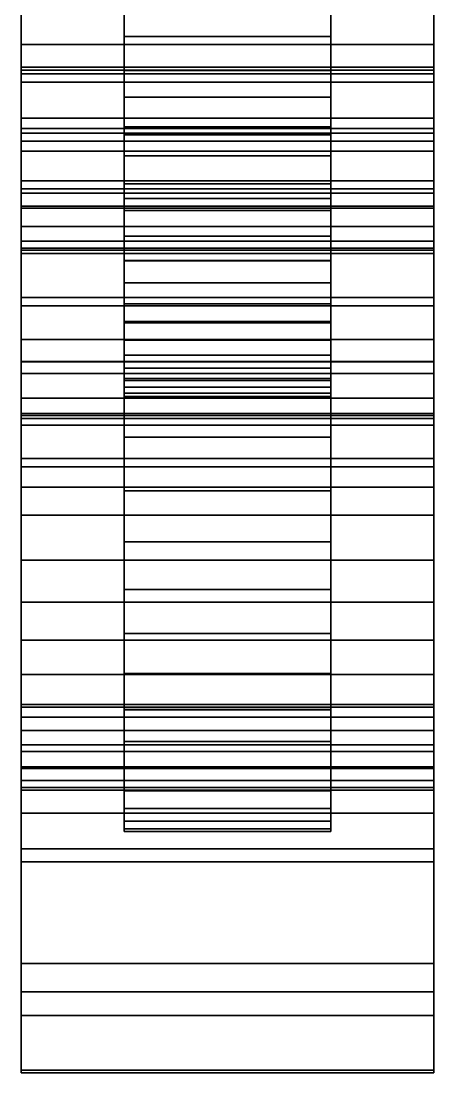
# Model space of a CAD drawing. Header units: metres. Extents: x -1.5 to 1.5, y -7.8 to 7.8.
# Drawn here: x -1.52 to 1.52, y -7.84 to -0.11 of the extents above; entities that cross this region are included whole.
import ezdxf

# ---------------------------------------------------------------- set-up
doc = ezdxf.new("R2010")
doc.units = ezdxf.units.M

msp = doc.modelspace()

# ---------------------------------------------------------------- linework, layer by layer
at = {"layer": 'layer1', "color": 1}
for points in [[(1.5155, 0, 3.031), (1.5155, -0.4742, 2.9937), (-1.5155, -0.4742, 2.9937), (-1.5155, 0, 3.031)], [(1.5155, -0.2845, 1.7962), (1.5155, 0, 1.8186), (-1.5155, 0, 1.8186), (-1.5155, -0.2845, 1.7962)], [(1.5155, -0.4741, -2.9937), (1.5155, 0, -3.031), (-1.5155, 0, -3.031), (-1.5155, -0.4741, -2.9937)], [(1.5155, 0, -1.8186), (1.5155, -0.2845, -1.7962), (-1.5155, -0.2845, -1.7962), (-1.5155, 0, -1.8186)], [(-1.5155, 0, 3.031), (-1.5155, -0.4742, 2.9937), (-1.5155, -0.2845, 1.7962), (-1.5155, 0, 1.8186)], [(-1.5155, -0.4741, -2.9937), (-1.5155, 0, -3.031), (-1.5155, 0, -1.8186), (-1.5155, -0.2845, -1.7962)], [(-1.5155, 0, -7.83), (-1.5155, -0.4994, -7.8133), (1.5155, -0.4994, -7.8133), (1.5155, 0, -7.83)], [(-1.5155, -0.4518, -5.7412), (-1.5155, 0, -5.759), (1.5155, 0, -5.759), (1.5155, -0.4518, -5.7412)], [(-1.5155, 0, -5.759), (-1.5155, -0.4518, -5.7412), (-1.5155, -0.4994, -7.8133), (-1.5155, 0, -7.83)], [(1.5155, 0, 7.83), (1.5155, -0.4994, 7.8133), (-1.5155, -0.4994, 7.8133), (-1.5155, 0, 7.83)], [(1.5155, -0.4518, 5.7412), (1.5155, 0, 5.759), (-1.5155, 0, 5.759), (-1.5155, -0.4518, 5.7412)], [(-1.5155, 0, 7.83), (-1.5155, -0.4994, 7.8133), (-1.5155, -0.4518, 5.7412), (-1.5155, 0, 5.759)], [(0.7578, -0.4742, 2.9937), (0.7578, 0, 3.031), (-0.7578, 0, 3.031), (-0.7578, -0.4742, 2.9937)], [(0.7578, 0, -3.031), (0.7578, -0.4741, -2.9937), (-0.7578, -0.4741, -2.9937), (-0.7578, 0, -3.031)], [(0.7578, 0, 6.0621), (0.7578, -0.4756, 6.0434), (-0.7578, -0.4756, 6.0434), (-0.7578, 0, 6.0621)], [(0.7578, -0.2259, 2.8706), (0.7578, 0, 2.8795), (-0.7578, 0, 2.8795), (-0.7578, -0.2259, 2.8706)], [(0.7578, -0.4756, -6.0434), (0.7578, 0, -6.0621), (-0.7578, 0, -6.0621), (-0.7578, -0.4756, -6.0434)], [(0.7578, 0, -2.8795), (0.7578, -0.2259, -2.8706), (-0.7578, -0.2259, -2.8706), (-0.7578, 0, -2.8795)], [(-0.7578, 0, 6.0621), (-0.7578, -0.4756, 6.0434), (-0.7578, -0.2259, 2.8706), (-0.7578, 0, 2.8795)], [(-0.7578, -0.4756, -6.0434), (-0.7578, 0, -6.0621), (-0.7578, 0, -2.8795), (-0.7578, -0.2259, -2.8706)], [(0.7578, 0, 6.0621), (0.7578, 0, 2.8795), (0.7578, -0.2259, 2.8706), (0.7578, -0.4756, 6.0434)], [(0.7578, -0.4756, -6.0434), (0.7578, -0.2259, -2.8706), (0.7578, 0, -2.8795), (0.7578, 0, -6.0621)], [(1.5155, 0, 3.031), (1.5155, 0, 1.8186), (1.5155, -0.2845, 1.7962), (1.5155, -0.4742, 2.9937)], [(1.5155, -0.4741, -2.9937), (1.5155, -0.2845, -1.7962), (1.5155, 0, -1.8186), (1.5155, 0, -3.031)], [(1.5155, -0.4994, -7.8133), (1.5155, -0.4518, -5.7412), (1.5155, 0, -5.759), (1.5155, 0, -7.83)], [(1.5155, 0, 7.83), (1.5155, 0, 5.759), (1.5155, -0.4518, 5.7412), (1.5155, -0.4994, 7.8133)], [(0.7578, -0.4505, 2.844), (0.7578, -0.2259, 2.8706), (-0.7578, -0.2259, 2.8706), (-0.7578, -0.4505, 2.844)], [(0.7578, -0.2259, -2.8706), (0.7578, -0.4504, -2.844), (-0.7578, -0.4504, -2.844), (-0.7578, -0.2259, -2.8706)], [(-0.7578, -0.4756, 6.0434), (-0.7578, -0.9483, 5.9874), (-0.7578, -0.4505, 2.844), (-0.7578, -0.2259, 2.8706)], [(-0.7578, -0.9483, -5.9874), (-0.7578, -0.4756, -6.0434), (-0.7578, -0.2259, -2.8706), (-0.7578, -0.4504, -2.844)], [(0.7578, -0.4756, 6.0434), (0.7578, -0.2259, 2.8706), (0.7578, -0.4505, 2.844), (0.7578, -0.9483, 5.9874)], [(0.7578, -0.9483, -5.9874), (0.7578, -0.4504, -2.844), (0.7578, -0.2259, -2.8706), (0.7578, -0.4756, -6.0434)], [(1.5155, -0.562, 1.7296), (1.5155, -0.2845, 1.7962), (-1.5155, -0.2845, 1.7962), (-1.5155, -0.562, 1.7296)], [(1.5155, -0.2845, -1.7962), (1.5155, -0.562, -1.7296), (-1.5155, -0.562, -1.7296), (-1.5155, -0.2845, -1.7962)], [(-1.5155, -0.4742, 2.9937), (-1.5155, -0.9366, 2.8827), (-1.5155, -0.562, 1.7296), (-1.5155, -0.2845, 1.7962)], [(-1.5155, -0.9366, -2.8827), (-1.5155, -0.4741, -2.9937), (-1.5155, -0.2845, -1.7962), (-1.5155, -0.562, -1.7296)], [(1.5155, -0.4742, 2.9937), (1.5155, -0.2845, 1.7962), (1.5155, -0.562, 1.7296), (1.5155, -0.9366, 2.8827)], [(1.5155, -0.9366, -2.8827), (1.5155, -0.562, -1.7296), (1.5155, -0.2845, -1.7962), (1.5155, -0.4741, -2.9937)], [(-1.5155, -0.9009, -5.6881), (-1.5155, -0.4518, -5.7412), (1.5155, -0.4518, -5.7412), (1.5155, -0.9009, -5.6881)], [(-1.5155, -0.4518, -5.7412), (-1.5155, -0.9009, -5.6881), (-1.5155, -0.9957, -6.2868), (-1.5155, -0.4994, -7.8133)], [(1.5155, -0.9009, 5.6881), (1.5155, -0.4518, 5.7412), (-1.5155, -0.4518, 5.7412), (-1.5155, -0.9009, 5.6881)], [(-1.5155, -0.4994, 7.8133), (-1.5155, -0.9957, 6.2868), (-1.5155, -0.9009, 5.6881), (-1.5155, -0.4518, 5.7412)], [(0.7578, -0.4504, -2.844), (0.7578, -0.6722, -2.7999), (-0.7578, -0.6722, -2.7999), (-0.7578, -0.4504, -2.844)], [(-0.7578, -1.4151, -5.8946), (-0.7578, -0.9483, -5.9874), (-0.7578, -0.4504, -2.844), (-0.7578, -0.6722, -2.7999)], [(0.7578, -0.6722, 2.7999), (0.7578, -0.4505, 2.844), (-0.7578, -0.4505, 2.844), (-0.7578, -0.6722, 2.7999)], [(-0.7578, -0.9483, 5.9874), (-0.7578, -1.4152, 5.8946), (-0.7578, -0.6722, 2.7999), (-0.7578, -0.4505, 2.844)], [(0.7578, -1.4151, -5.8946), (0.7578, -0.6722, -2.7999), (0.7578, -0.4504, -2.844), (0.7578, -0.9483, -5.9874)], [(0.7578, -0.9483, 5.9874), (0.7578, -0.4505, 2.844), (0.7578, -0.6722, 2.7999), (0.7578, -1.4152, 5.8946)], [(1.5155, -0.9957, -6.2868), (1.5155, -0.9009, -5.6881), (1.5155, -0.4518, -5.7412), (1.5155, -0.4994, -7.8133)], [(1.5155, -0.4994, 7.8133), (1.5155, -0.4518, 5.7412), (1.5155, -0.9009, 5.6881), (1.5155, -0.9957, 6.2868)], [(1.5155, -0.9366, -2.8827), (1.5155, -0.4741, -2.9937), (-1.5155, -0.4741, -2.9937), (-1.5155, -0.9366, -2.8827)], [(1.5155, -0.4742, 2.9937), (1.5155, -0.9366, 2.8827), (-1.5155, -0.9366, 2.8827), (-1.5155, -0.4742, 2.9937)], [(-1.5155, -0.4994, -7.8133), (-1.5155, -0.9957, -6.2868), (1.5155, -0.9957, -6.2868), (1.5155, -0.4994, -7.8133)], [(1.5155, -0.4994, 7.8133), (1.5155, -0.9957, 6.2868), (-1.5155, -0.9957, 6.2868), (-1.5155, -0.4994, 7.8133)], [(0.7578, -0.4741, -2.9937), (0.7578, -0.9366, -2.8827), (-0.7578, -0.9366, -2.8827), (-0.7578, -0.4741, -2.9937)], [(0.7578, -0.9366, 2.8827), (0.7578, -0.4742, 2.9937), (-0.7578, -0.4742, 2.9937), (-0.7578, -0.9366, 2.8827)], [(0.7578, -0.4756, 6.0434), (0.7578, -0.9483, 5.9874), (-0.7578, -0.9483, 5.9874), (-0.7578, -0.4756, 6.0434)], [(0.7578, -0.9483, -5.9874), (0.7578, -0.4756, -6.0434), (-0.7578, -0.4756, -6.0434), (-0.7578, -0.9483, -5.9874)], [(1.5155, -0.8256, 1.6204), (1.5155, -0.562, 1.7296), (-1.5155, -0.562, 1.7296), (-1.5155, -0.8256, 1.6204)], [(1.5155, -0.562, -1.7296), (1.5155, -0.8256, -1.6204), (-1.5155, -0.8256, -1.6204), (-1.5155, -0.562, -1.7296)], [(-1.5155, -0.9366, 2.8827), (-1.5155, -1.3761, 2.7007), (-1.5155, -0.8256, 1.6204), (-1.5155, -0.562, 1.7296)], [(-1.5155, -1.3761, -2.7007), (-1.5155, -0.9366, -2.8827), (-1.5155, -0.562, -1.7296), (-1.5155, -0.8256, -1.6204)], [(1.5155, -0.9366, 2.8827), (1.5155, -0.562, 1.7296), (1.5155, -0.8256, 1.6204), (1.5155, -1.3761, 2.7007)], [(1.5155, -1.3761, -2.7007), (1.5155, -0.8256, -1.6204), (1.5155, -0.562, -1.7296), (1.5155, -0.9366, -2.8827)], [(0.7578, -0.8898, 2.7385), (0.7578, -0.6722, 2.7999), (-0.7578, -0.6722, 2.7999), (-0.7578, -0.8898, 2.7385)], [(0.7578, -0.6722, -2.7999), (0.7578, -0.8898, -2.7385), (-0.7578, -0.8898, -2.7385), (-0.7578, -0.6722, -2.7999)], [(-0.7578, -1.4152, 5.8946), (-0.7578, -1.8733, 5.7654), (-0.7578, -0.8898, 2.7385), (-0.7578, -0.6722, 2.7999)], [(-0.7578, -1.8733, -5.7654), (-0.7578, -1.4151, -5.8946), (-0.7578, -0.6722, -2.7999), (-0.7578, -0.8898, -2.7385)], [(0.7578, -1.4152, 5.8946), (0.7578, -0.6722, 2.7999), (0.7578, -0.8898, 2.7385), (0.7578, -1.8733, 5.7654)], [(0.7578, -1.8733, -5.7654), (0.7578, -0.8898, -2.7385), (0.7578, -0.6722, -2.7999), (0.7578, -1.4151, -5.8946)], [(1.5155, -1.069, 1.4713), (1.5155, -0.8256, 1.6204), (-1.5155, -0.8256, 1.6204), (-1.5155, -1.069, 1.4713)], [(1.5155, -0.8256, -1.6204), (1.5155, -1.069, -1.4713), (-1.5155, -1.069, -1.4713), (-1.5155, -0.8256, -1.6204)], [(-1.5155, -1.3761, 2.7007), (-1.5155, -1.7816, 2.4521), (-1.5155, -1.069, 1.4713), (-1.5155, -0.8256, 1.6204)], [(-1.5155, -1.7816, -2.4522), (-1.5155, -1.3761, -2.7007), (-1.5155, -0.8256, -1.6204), (-1.5155, -1.069, -1.4713)], [(1.5155, -1.3761, 2.7007), (1.5155, -0.8256, 1.6204), (1.5155, -1.069, 1.4713), (1.5155, -1.7816, 2.4521)], [(1.5155, -1.7816, -2.4522), (1.5155, -1.069, -1.4713), (1.5155, -0.8256, -1.6204), (1.5155, -1.3761, -2.7007)], [(-1.5155, -1.3444, -5.5998), (-1.5155, -0.9009, -5.6881), (1.5155, -0.9009, -5.6881), (1.5155, -1.3444, -5.5998)], [(-1.5155, -0.9009, -5.6881), (-1.5155, -1.3444, -5.5998), (-1.5155, -1.4859, -6.1893), (-1.5155, -0.9957, -6.2868)], [(1.5155, -1.3444, 5.5998), (1.5155, -0.9009, 5.6881), (-1.5155, -0.9009, 5.6881), (-1.5155, -1.3444, 5.5998)], [(-1.5155, -0.9957, 6.2868), (-1.5155, -1.4859, 6.1893), (-1.5155, -1.3444, 5.5998), (-1.5155, -0.9009, 5.6881)], [(0.7578, -1.1019, 2.6603), (0.7578, -0.8898, 2.7385), (-0.7578, -0.8898, 2.7385), (-0.7578, -1.1019, 2.6603)], [(0.7578, -0.8898, -2.7385), (0.7578, -1.1019, -2.6603), (-0.7578, -1.1019, -2.6603), (-0.7578, -0.8898, -2.7385)], [(-0.7578, -1.8733, 5.7654), (-0.7578, -2.3199, 5.6006), (-0.7578, -1.1019, 2.6603), (-0.7578, -0.8898, 2.7385)], [(-0.7578, -2.3198, -5.6006), (-0.7578, -1.8733, -5.7654), (-0.7578, -0.8898, -2.7385), (-0.7578, -1.1019, -2.6603)], [(0.7578, -1.8733, 5.7654), (0.7578, -0.8898, 2.7385), (0.7578, -1.1019, 2.6603), (0.7578, -2.3199, 5.6006)], [(0.7578, -2.3198, -5.6006), (0.7578, -1.1019, -2.6603), (0.7578, -0.8898, -2.7385), (0.7578, -1.8733, -5.7654)], [(1.5155, -1.4859, -6.1893), (1.5155, -1.3444, -5.5998), (1.5155, -0.9009, -5.6881), (1.5155, -0.9957, -6.2868)], [(1.5155, -0.9957, 6.2868), (1.5155, -0.9009, 5.6881), (1.5155, -1.3444, 5.5998), (1.5155, -1.4859, 6.1893)], [(1.5155, -0.9366, 2.8827), (1.5155, -1.3761, 2.7007), (-1.5155, -1.3761, 2.7007), (-1.5155, -0.9366, 2.8827)], [(1.5155, -1.3761, -2.7007), (1.5155, -0.9366, -2.8827), (-1.5155, -0.9366, -2.8827), (-1.5155, -1.3761, -2.7007)], [(-1.5155, -0.9957, -6.2868), (-1.5155, -1.4859, -6.1893), (1.5155, -1.4859, -6.1893), (1.5155, -0.9957, -6.2868)], [(1.5155, -0.9957, 6.2868), (1.5155, -1.4859, 6.1893), (-1.5155, -1.4859, 6.1893), (-1.5155, -0.9957, 6.2868)], [(0.7578, -1.3761, 2.7007), (0.7578, -0.9366, 2.8827), (-0.7578, -0.9366, 2.8827), (-0.7578, -1.3761, 2.7007)], [(0.7578, -0.9366, -2.8827), (0.7578, -1.3761, -2.7007), (-0.7578, -1.3761, -2.7007), (-0.7578, -0.9366, -2.8827)], [(0.7578, -0.9483, 5.9874), (0.7578, -1.4152, 5.8946), (-0.7578, -1.4152, 5.8946), (-0.7578, -0.9483, 5.9874)], [(0.7578, -1.4151, -5.8946), (0.7578, -0.9483, -5.9874), (-0.7578, -0.9483, -5.9874), (-0.7578, -1.4151, -5.8946)], [(1.5155, -1.286, 1.286), (1.5155, -1.069, 1.4713), (-1.5155, -1.069, 1.4713), (-1.5155, -1.286, 1.286)], [(1.5155, -1.069, -1.4713), (1.5155, -1.286, -1.286), (-1.5155, -1.286, -1.286), (-1.5155, -1.069, -1.4713)], [(-1.5155, -1.7816, 2.4521), (-1.5155, -2.1433, 2.1433), (-1.5155, -1.286, 1.286), (-1.5155, -1.069, 1.4713)], [(-1.5155, -2.1433, -2.1433), (-1.5155, -1.7816, -2.4522), (-1.5155, -1.069, -1.4713), (-1.5155, -1.286, -1.286)], [(1.5155, -1.7816, 2.4521), (1.5155, -1.069, 1.4713), (1.5155, -1.286, 1.286), (1.5155, -2.1433, 2.1433)], [(1.5155, -2.1433, -2.1433), (1.5155, -1.286, -1.286), (1.5155, -1.069, -1.4713), (1.5155, -1.7816, -2.4522)], [(0.7578, -1.3073, 2.5656), (0.7578, -1.1019, 2.6603), (-0.7578, -1.1019, 2.6603), (-0.7578, -1.3073, 2.5656)], [(0.7578, -1.1019, -2.6603), (0.7578, -1.3072, -2.5656), (-0.7578, -1.3072, -2.5656), (-0.7578, -1.1019, -2.6603)], [(-0.7578, -2.3199, 5.6006), (-0.7578, -2.7521, 5.4013), (-0.7578, -1.3073, 2.5656), (-0.7578, -1.1019, 2.6603)], [(-0.7578, -2.7521, -5.4013), (-0.7578, -2.3198, -5.6006), (-0.7578, -1.1019, -2.6603), (-0.7578, -1.3072, -2.5656)], [(0.7578, -2.3199, 5.6006), (0.7578, -1.1019, 2.6603), (0.7578, -1.3073, 2.5656), (0.7578, -2.7521, 5.4013)], [(0.7578, -2.7521, -5.4013), (0.7578, -1.3072, -2.5656), (0.7578, -1.1019, -2.6603), (0.7578, -2.3198, -5.6006)], [(1.5155, -1.4713, 1.069), (1.5155, -1.286, 1.286), (-1.5155, -1.286, 1.286), (-1.5155, -1.4713, 1.069)], [(1.5155, -1.286, -1.286), (1.5155, -1.4713, -1.069), (-1.5155, -1.4713, -1.069), (-1.5155, -1.286, -1.286)], [(-1.5155, -2.1433, 2.1433), (-1.5155, -2.4522, 1.7816), (-1.5155, -1.4713, 1.069), (-1.5155, -1.286, 1.286)], [(-1.5155, -2.4521, -1.7816), (-1.5155, -2.1433, -2.1433), (-1.5155, -1.286, -1.286), (-1.5155, -1.4713, -1.069)], [(0.7578, -1.3072, -2.5656), (0.7578, -1.5045, -2.4552), (-0.7578, -1.5045, -2.4552), (-0.7578, -1.3072, -2.5656)], [(-0.7578, -3.1674, -5.1688), (-0.7578, -2.7521, -5.4013), (-0.7578, -1.3072, -2.5656), (-0.7578, -1.5045, -2.4552)], [(0.7578, -1.5045, 2.4552), (0.7578, -1.3073, 2.5656), (-0.7578, -1.3073, 2.5656), (-0.7578, -1.5045, 2.4552)], [(-0.7578, -2.7521, 5.4013), (-0.7578, -3.1674, 5.1687), (-0.7578, -1.5045, 2.4552), (-0.7578, -1.3073, 2.5656)], [(0.7578, -3.1674, -5.1688), (0.7578, -1.5045, -2.4552), (0.7578, -1.3072, -2.5656), (0.7578, -2.7521, -5.4013)], [(0.7578, -2.7521, 5.4013), (0.7578, -1.3073, 2.5656), (0.7578, -1.5045, 2.4552), (0.7578, -3.1674, 5.1687)], [(1.5155, -2.1433, 2.1433), (1.5155, -1.286, 1.286), (1.5155, -1.4713, 1.069), (1.5155, -2.4522, 1.7816)], [(1.5155, -2.4521, -1.7816), (1.5155, -1.4713, -1.069), (1.5155, -1.286, -1.286), (1.5155, -2.1433, -2.1433)], [(-1.5155, -1.7796, -5.4771), (-1.5155, -1.3444, -5.5998), (1.5155, -1.3444, -5.5998), (1.5155, -1.7796, -5.4771)], [(-1.5155, -1.3444, -5.5998), (-1.5155, -1.7796, -5.4771), (-1.5155, -2.6123, -7.3784), (-1.5155, -1.4859, -6.1893)], [(1.5155, -1.7796, 5.4771), (1.5155, -1.3444, 5.5998), (-1.5155, -1.3444, 5.5998), (-1.5155, -1.7796, 5.4771)], [(-1.5155, -1.4859, 6.1893), (-1.5155, -2.6123, 7.3784), (-1.5155, -1.7796, 5.4771), (-1.5155, -1.3444, 5.5998)], [(1.5155, -1.3761, 2.7007), (1.5155, -1.7816, 2.4521), (-1.5155, -1.7816, 2.4521), (-1.5155, -1.3761, 2.7007)], [(1.5155, -1.7816, -2.4522), (1.5155, -1.3761, -2.7007), (-1.5155, -1.3761, -2.7007), (-1.5155, -1.7816, -2.4522)], [(0.7578, -1.7816, 2.4521), (0.7578, -1.3761, 2.7007), (-0.7578, -1.3761, 2.7007), (-0.7578, -1.7816, 2.4521)], [(0.7578, -1.3761, -2.7007), (0.7578, -1.7816, -2.4522), (-0.7578, -1.7816, -2.4522), (-0.7578, -1.3761, -2.7007)], [(1.5155, -2.6123, -7.3784), (1.5155, -1.7796, -5.4771), (1.5155, -1.3444, -5.5998), (1.5155, -1.4859, -6.1893)], [(1.5155, -1.4859, 6.1893), (1.5155, -1.3444, 5.5998), (1.5155, -1.7796, 5.4771), (1.5155, -2.6123, 7.3784)], [(0.7578, -1.8733, -5.7654), (0.7578, -1.4151, -5.8946), (-0.7578, -1.4151, -5.8946), (-0.7578, -1.8733, -5.7654)], [(0.7578, -1.4152, 5.8946), (0.7578, -1.8733, 5.7654), (-0.7578, -1.8733, 5.7654), (-0.7578, -1.4152, 5.8946)], [(1.5155, -1.6204, 0.8256), (1.5155, -1.4713, 1.069), (-1.5155, -1.4713, 1.069), (-1.5155, -1.6204, 0.8256)], [(1.5155, -1.4713, -1.069), (1.5155, -1.6204, -0.8256), (-1.5155, -1.6204, -0.8256), (-1.5155, -1.4713, -1.069)], [(-1.5155, -2.4522, 1.7816), (-1.5155, -2.7007, 1.3761), (-1.5155, -1.6204, 0.8256), (-1.5155, -1.4713, 1.069)], [(-1.5155, -2.7007, -1.3761), (-1.5155, -2.4521, -1.7816), (-1.5155, -1.4713, -1.069), (-1.5155, -1.6204, -0.8256)], [(-1.5155, -1.4859, -6.1893), (-1.5155, -2.6123, -7.3784), (1.5155, -2.6123, -7.3784), (1.5155, -1.4859, -6.1893)], [(1.5155, -1.4859, 6.1893), (1.5155, -2.6123, 7.3784), (-1.5155, -2.6123, 7.3784), (-1.5155, -1.4859, 6.1893)], [(0.7578, -1.6925, 2.3295), (0.7578, -1.5045, 2.4552), (-0.7578, -1.5045, 2.4552), (-0.7578, -1.6925, 2.3295)], [(0.7578, -1.5045, -2.4552), (0.7578, -1.6925, -2.3295), (-0.7578, -1.6925, -2.3295), (-0.7578, -1.5045, -2.4552)], [(-0.7578, -3.1674, 5.1687), (-0.7578, -3.5632, 4.9043), (-0.7578, -1.6925, 2.3295), (-0.7578, -1.5045, 2.4552)], [(-0.7578, -3.5632, -4.9043), (-0.7578, -3.1674, -5.1688), (-0.7578, -1.5045, -2.4552), (-0.7578, -1.6925, -2.3295)], [(0.7578, -3.1674, 5.1687), (0.7578, -1.5045, 2.4552), (0.7578, -1.6925, 2.3295), (0.7578, -3.5632, 4.9043)], [(0.7578, -3.5632, -4.9043), (0.7578, -1.6925, -2.3295), (0.7578, -1.5045, -2.4552), (0.7578, -3.1674, -5.1688)], [(1.5155, -2.4522, 1.7816), (1.5155, -1.4713, 1.069), (1.5155, -1.6204, 0.8256), (1.5155, -2.7007, 1.3761)], [(1.5155, -2.7007, -1.3761), (1.5155, -1.6204, -0.8256), (1.5155, -1.4713, -1.069), (1.5155, -2.4521, -1.7816)], [(1.5155, -1.7296, 0.562), (1.5155, -1.6204, 0.8256), (-1.5155, -1.6204, 0.8256), (-1.5155, -1.7296, 0.562)], [(1.5155, -1.6204, -0.8256), (1.5155, -1.7296, -0.562), (-1.5155, -1.7296, -0.562), (-1.5155, -1.6204, -0.8256)], [(-1.5155, -2.7007, 1.3761), (-1.5155, -2.8827, 0.9366), (-1.5155, -1.7296, 0.562), (-1.5155, -1.6204, 0.8256)], [(-1.5155, -2.8827, -0.9366), (-1.5155, -2.7007, -1.3761), (-1.5155, -1.6204, -0.8256), (-1.5155, -1.7296, -0.562)], [(1.5155, -2.7007, 1.3761), (1.5155, -1.6204, 0.8256), (1.5155, -1.7296, 0.562), (1.5155, -2.8827, 0.9366)], [(1.5155, -2.8827, -0.9366), (1.5155, -1.7296, -0.562), (1.5155, -1.6204, -0.8256), (1.5155, -2.7007, -1.3761)], [(0.7578, -1.8701, 2.1896), (0.7578, -1.6925, 2.3295), (-0.7578, -1.6925, 2.3295), (-0.7578, -1.8701, 2.1896)], [(0.7578, -1.6925, -2.3295), (0.7578, -1.8701, -2.1896), (-0.7578, -1.8701, -2.1896), (-0.7578, -1.6925, -2.3295)], [(-0.7578, -3.5632, 4.9043), (-0.7578, -3.937, 4.6096), (-0.7578, -1.8701, 2.1896), (-0.7578, -1.6925, 2.3295)], [(-0.7578, -3.937, -4.6096), (-0.7578, -3.5632, -4.9043), (-0.7578, -1.6925, -2.3295), (-0.7578, -1.8701, -2.1896)], [(0.7578, -3.5632, 4.9043), (0.7578, -1.6925, 2.3295), (0.7578, -1.8701, 2.1896), (0.7578, -3.937, 4.6096)], [(0.7578, -3.937, -4.6096), (0.7578, -1.8701, -2.1896), (0.7578, -1.6925, -2.3295), (0.7578, -3.5632, -4.9043)], [(1.5155, -1.7962, 0.2845), (1.5155, -1.7296, 0.562), (-1.5155, -1.7296, 0.562), (-1.5155, -1.7962, 0.2845)], [(1.5155, -1.7296, -0.562), (1.5155, -1.7962, -0.2845), (-1.5155, -1.7962, -0.2845), (-1.5155, -1.7296, -0.562)], [(-1.5155, -2.8827, 0.9366), (-1.5155, -2.9937, 0.4742), (-1.5155, -1.7962, 0.2845), (-1.5155, -1.7296, 0.562)], [(-1.5155, -2.9937, -0.4742), (-1.5155, -2.8827, -0.9366), (-1.5155, -1.7296, -0.562), (-1.5155, -1.7962, -0.2845)], [(1.5155, -2.8827, 0.9366), (1.5155, -1.7296, 0.562), (1.5155, -1.7962, 0.2845), (1.5155, -2.9937, 0.4742)], [(1.5155, -2.9937, -0.4742), (1.5155, -1.7962, -0.2845), (1.5155, -1.7296, -0.562), (1.5155, -2.8827, -0.9366)], [(-1.5155, -2.2039, -5.3206), (-1.5155, -1.7796, -5.4771), (1.5155, -1.7796, -5.4771), (1.5155, -2.2039, -5.3206)], [(-1.5155, -1.7796, -5.4771), (-1.5155, -2.2039, -5.3206), (-1.5155, -3.0812, -7.2054), (-1.5155, -2.6123, -7.3784)], [(1.5155, -2.2039, 5.3206), (1.5155, -1.7796, 5.4771), (-1.5155, -1.7796, 5.4771), (-1.5155, -2.2039, 5.3206)], [(-1.5155, -2.6123, 7.3784), (-1.5155, -3.0812, 7.2054), (-1.5155, -2.2039, 5.3206), (-1.5155, -1.7796, 5.4771)], [(1.5155, -1.7816, 2.4521), (1.5155, -2.1433, 2.1433), (-1.5155, -2.1433, 2.1433), (-1.5155, -1.7816, 2.4521)], [(1.5155, -2.1433, -2.1433), (1.5155, -1.7816, -2.4522), (-1.5155, -1.7816, -2.4522), (-1.5155, -2.1433, -2.1433)], [(1.5155, -1.8186), (1.5155, -1.7962, 0.2845), (-1.5155, -1.7962, 0.2845), (-1.5155, -1.8186)], [(1.5155, -1.7962, -0.2845), (1.5155, -1.8186), (-1.5155, -1.8186), (-1.5155, -1.7962, -0.2845)], [(-1.5155, -2.9937, 0.4742), (-1.5155, -3.031), (-1.5155, -1.8186), (-1.5155, -1.7962, 0.2845)], [(-1.5155, -3.031), (-1.5155, -2.9937, -0.4742), (-1.5155, -1.7962, -0.2845), (-1.5155, -1.8186)], [(0.7578, -2.1433, 2.1433), (0.7578, -1.7816, 2.4521), (-0.7578, -1.7816, 2.4521), (-0.7578, -2.1433, 2.1433)], [(0.7578, -1.7816, -2.4522), (0.7578, -2.1433, -2.1433), (-0.7578, -2.1433, -2.1433), (-0.7578, -1.7816, -2.4522)], [(1.5155, -3.0812, -7.2054), (1.5155, -2.2039, -5.3206), (1.5155, -1.7796, -5.4771), (1.5155, -2.6123, -7.3784)], [(1.5155, -2.6123, 7.3784), (1.5155, -1.7796, 5.4771), (1.5155, -2.2039, 5.3206), (1.5155, -3.0812, 7.2054)], [(1.5155, -2.9937, 0.4742), (1.5155, -1.7962, 0.2845), (1.5155, -1.8186), (1.5155, -3.031)], [(1.5155, -3.031), (1.5155, -1.8186), (1.5155, -1.7962, -0.2845), (1.5155, -2.9937, -0.4742)], [(0.7578, -2.0361, 2.0361), (0.7578, -1.8701, 2.1896), (-0.7578, -1.8701, 2.1896), (-0.7578, -2.0361, 2.0361)], [(0.7578, -1.8701, -2.1896), (0.7578, -2.0361, -2.0361), (-0.7578, -2.0361, -2.0361), (-0.7578, -1.8701, -2.1896)], [(-0.7578, -3.937, 4.6096), (-0.7578, -4.2865, 4.2865), (-0.7578, -2.0361, 2.0361), (-0.7578, -1.8701, 2.1896)], [(-0.7578, -4.2865, -4.2865), (-0.7578, -3.937, -4.6096), (-0.7578, -1.8701, -2.1896), (-0.7578, -2.0361, -2.0361)], [(0.7578, -1.8733, 5.7654), (0.7578, -2.3199, 5.6006), (-0.7578, -2.3199, 5.6006), (-0.7578, -1.8733, 5.7654)], [(0.7578, -2.3198, -5.6006), (0.7578, -1.8733, -5.7654), (-0.7578, -1.8733, -5.7654), (-0.7578, -2.3198, -5.6006)], [(0.7578, -3.937, 4.6096), (0.7578, -1.8701, 2.1896), (0.7578, -2.0361, 2.0361), (0.7578, -4.2865, 4.2865)], [(0.7578, -4.2865, -4.2865), (0.7578, -2.0361, -2.0361), (0.7578, -1.8701, -2.1896), (0.7578, -3.937, -4.6096)], [(0.7578, -2.1896, 1.8701), (0.7578, -2.0361, 2.0361), (-0.7578, -2.0361, 2.0361), (-0.7578, -2.1896, 1.8701)], [(0.7578, -2.0361, -2.0361), (0.7578, -2.1896, -1.8701), (-0.7578, -2.1896, -1.8701), (-0.7578, -2.0361, -2.0361)], [(-0.7578, -4.2865, 4.2865), (-0.7578, -4.6096, 3.937), (-0.7578, -2.1896, 1.8701), (-0.7578, -2.0361, 2.0361)], [(-0.7578, -4.6096, -3.937), (-0.7578, -4.2865, -4.2865), (-0.7578, -2.0361, -2.0361), (-0.7578, -2.1896, -1.8701)], [(0.7578, -4.2865, 4.2865), (0.7578, -2.0361, 2.0361), (0.7578, -2.1896, 1.8701), (0.7578, -4.6096, 3.937)], [(0.7578, -4.6096, -3.937), (0.7578, -2.1896, -1.8701), (0.7578, -2.0361, -2.0361), (0.7578, -4.2865, -4.2865)], [(1.5155, -2.1433, 2.1433), (1.5155, -2.4522, 1.7816), (-1.5155, -2.4522, 1.7816), (-1.5155, -2.1433, 2.1433)], [(1.5155, -2.4521, -1.7816), (1.5155, -2.1433, -2.1433), (-1.5155, -2.1433, -2.1433), (-1.5155, -2.4521, -1.7816)], [(0.7578, -2.4522, 1.7816), (0.7578, -2.1433, 2.1433), (-0.7578, -2.1433, 2.1433), (-0.7578, -2.4522, 1.7816)], [(0.7578, -2.1433, -2.1433), (0.7578, -2.4521, -1.7816), (-0.7578, -2.4521, -1.7816), (-0.7578, -2.1433, -2.1433)], [(-1.5155, -2.6145, -5.1313), (-1.5155, -2.2039, -5.3206), (1.5155, -2.2039, -5.3206), (1.5155, -2.6145, -5.1313)], [(-1.5155, -2.2039, -5.3206), (-1.5155, -2.6145, -5.1313), (-1.5155, -3.5351, -6.9961), (-1.5155, -3.0812, -7.2054)], [(1.5155, -2.6145, 5.1313), (1.5155, -2.2039, 5.3206), (-1.5155, -2.2039, 5.3206), (-1.5155, -2.6145, 5.1313)], [(-1.5155, -3.0812, 7.2054), (-1.5155, -3.5351, 6.9961), (-1.5155, -2.6145, 5.1313), (-1.5155, -2.2039, 5.3206)], [(0.7578, -2.3295, 1.6925), (0.7578, -2.1896, 1.8701), (-0.7578, -2.1896, 1.8701), (-0.7578, -2.3295, 1.6925)], [(0.7578, -2.1896, -1.8701), (0.7578, -2.3295, -1.6925), (-0.7578, -2.3295, -1.6925), (-0.7578, -2.1896, -1.8701)], [(-0.7578, -4.6096, 3.937), (-0.7578, -4.9043, 3.5632), (-0.7578, -2.3295, 1.6925), (-0.7578, -2.1896, 1.8701)], [(-0.7578, -4.9043, -3.5632), (-0.7578, -4.6096, -3.937), (-0.7578, -2.1896, -1.8701), (-0.7578, -2.3295, -1.6925)], [(0.7578, -4.6096, 3.937), (0.7578, -2.1896, 1.8701), (0.7578, -2.3295, 1.6925), (0.7578, -4.9043, 3.5632)], [(0.7578, -4.9043, -3.5632), (0.7578, -2.3295, -1.6925), (0.7578, -2.1896, -1.8701), (0.7578, -4.6096, -3.937)], [(1.5155, -3.5351, -6.9961), (1.5155, -2.6145, -5.1313), (1.5155, -2.2039, -5.3206), (1.5155, -3.0812, -7.2054)], [(1.5155, -3.0812, 7.2054), (1.5155, -2.2039, 5.3206), (1.5155, -2.6145, 5.1313), (1.5155, -3.5351, 6.9961)], [(0.7578, -2.7521, -5.4013), (0.7578, -2.3198, -5.6006), (-0.7578, -2.3198, -5.6006), (-0.7578, -2.7521, -5.4013)], [(0.7578, -2.3199, 5.6006), (0.7578, -2.7521, 5.4013), (-0.7578, -2.7521, 5.4013), (-0.7578, -2.3199, 5.6006)], [(0.7578, -2.4552, 1.5045), (0.7578, -2.3295, 1.6925), (-0.7578, -2.3295, 1.6925), (-0.7578, -2.4552, 1.5045)], [(0.7578, -2.3295, -1.6925), (0.7578, -2.4552, -1.5045), (-0.7578, -2.4552, -1.5045), (-0.7578, -2.3295, -1.6925)], [(-0.7578, -4.9043, 3.5632), (-0.7578, -5.1688, 3.1674), (-0.7578, -2.4552, 1.5045), (-0.7578, -2.3295, 1.6925)], [(-0.7578, -5.1687, -3.1674), (-0.7578, -4.9043, -3.5632), (-0.7578, -2.3295, -1.6925), (-0.7578, -2.4552, -1.5045)], [(0.7578, -4.9043, 3.5632), (0.7578, -2.3295, 1.6925), (0.7578, -2.4552, 1.5045), (0.7578, -5.1688, 3.1674)], [(0.7578, -5.1687, -3.1674), (0.7578, -2.4552, -1.5045), (0.7578, -2.3295, -1.6925), (0.7578, -4.9043, -3.5632)], [(1.5155, -2.7007, -1.3761), (1.5155, -2.4521, -1.7816), (-1.5155, -2.4521, -1.7816), (-1.5155, -2.7007, -1.3761)], [(1.5155, -2.4522, 1.7816), (1.5155, -2.7007, 1.3761), (-1.5155, -2.7007, 1.3761), (-1.5155, -2.4522, 1.7816)], [(0.7578, -2.4521, -1.7816), (0.7578, -2.7007, -1.3761), (-0.7578, -2.7007, -1.3761), (-0.7578, -2.4521, -1.7816)], [(0.7578, -2.7007, 1.3761), (0.7578, -2.4522, 1.7816), (-0.7578, -2.4522, 1.7816), (-0.7578, -2.7007, 1.3761)], [(0.7578, -2.5656, 1.3073), (0.7578, -2.4552, 1.5045), (-0.7578, -2.4552, 1.5045), (-0.7578, -2.5656, 1.3073)], [(0.7578, -2.4552, -1.5045), (0.7578, -2.5656, -1.3073), (-0.7578, -2.5656, -1.3073), (-0.7578, -2.4552, -1.5045)], [(-0.7578, -5.1688, 3.1674), (-0.7578, -5.4013, 2.7521), (-0.7578, -2.5656, 1.3073), (-0.7578, -2.4552, 1.5045)], [(-0.7578, -5.4013, -2.7521), (-0.7578, -5.1687, -3.1674), (-0.7578, -2.4552, -1.5045), (-0.7578, -2.5656, -1.3073)], [(0.7578, -5.1688, 3.1674), (0.7578, -2.4552, 1.5045), (0.7578, -2.5656, 1.3073), (0.7578, -5.4013, 2.7521)], [(0.7578, -5.4013, -2.7521), (0.7578, -2.5656, -1.3073), (0.7578, -2.4552, -1.5045), (0.7578, -5.1687, -3.1674)], [(-1.5155, -2.6123, -7.3784), (-1.5155, -3.0812, -7.2054), (1.5155, -3.0812, -7.2054), (1.5155, -2.6123, -7.3784)], [(1.5155, -2.6123, 7.3784), (1.5155, -3.0812, 7.2054), (-1.5155, -3.0812, 7.2054), (-1.5155, -2.6123, 7.3784)], [(-1.5155, -3.009, -4.9103), (-1.5155, -2.6145, -5.1313), (1.5155, -2.6145, -5.1313), (1.5155, -3.009, -4.9103)], [(-1.5155, -2.6145, -5.1313), (-1.5155, -3.009, -4.9103), (-1.5155, -3.3258, -5.4272), (-1.5155, -3.5351, -6.9961)], [(1.5155, -3.009, 4.9103), (1.5155, -2.6145, 5.1313), (-1.5155, -2.6145, 5.1313), (-1.5155, -3.009, 4.9103)], [(-1.5155, -3.5351, 6.9961), (-1.5155, -3.3258, 5.4272), (-1.5155, -3.009, 4.9103), (-1.5155, -2.6145, 5.1313)], [(0.7578, -2.6603, 1.1019), (0.7578, -2.5656, 1.3073), (-0.7578, -2.5656, 1.3073), (-0.7578, -2.6603, 1.1019)], [(0.7578, -2.5656, -1.3073), (0.7578, -2.6603, -1.1019), (-0.7578, -2.6603, -1.1019), (-0.7578, -2.5656, -1.3073)], [(-0.7578, -5.4013, 2.7521), (-0.7578, -5.6006, 2.3198), (-0.7578, -2.6603, 1.1019), (-0.7578, -2.5656, 1.3073)], [(-0.7578, -5.6006, -2.3199), (-0.7578, -5.4013, -2.7521), (-0.7578, -2.5656, -1.3073), (-0.7578, -2.6603, -1.1019)], [(0.7578, -5.4013, 2.7521), (0.7578, -2.5656, 1.3073), (0.7578, -2.6603, 1.1019), (0.7578, -5.6006, 2.3198)], [(0.7578, -5.6006, -2.3199), (0.7578, -2.6603, -1.1019), (0.7578, -2.5656, -1.3073), (0.7578, -5.4013, -2.7521)], [(1.5155, -3.3258, -5.4272), (1.5155, -3.009, -4.9103), (1.5155, -2.6145, -5.1313), (1.5155, -3.5351, -6.9961)], [(1.5155, -3.5351, 6.9961), (1.5155, -2.6145, 5.1313), (1.5155, -3.009, 4.9103), (1.5155, -3.3258, 5.4272)], [(1.5155, -2.7007, 1.3761), (1.5155, -2.8827, 0.9366), (-1.5155, -2.8827, 0.9366), (-1.5155, -2.7007, 1.3761)], [(1.5155, -2.8827, -0.9366), (1.5155, -2.7007, -1.3761), (-1.5155, -2.7007, -1.3761), (-1.5155, -2.8827, -0.9366)], [(0.7578, -2.7385, 0.8898), (0.7578, -2.6603, 1.1019), (-0.7578, -2.6603, 1.1019), (-0.7578, -2.7385, 0.8898)], [(0.7578, -2.6603, -1.1019), (0.7578, -2.7385, -0.8898), (-0.7578, -2.7385, -0.8898), (-0.7578, -2.6603, -1.1019)], [(-0.7578, -5.6006, 2.3198), (-0.7578, -5.7654, 1.8733), (-0.7578, -2.7385, 0.8898), (-0.7578, -2.6603, 1.1019)], [(-0.7578, -5.7654, -1.8733), (-0.7578, -5.6006, -2.3199), (-0.7578, -2.6603, -1.1019), (-0.7578, -2.7385, -0.8898)], [(0.7578, -2.8827, 0.9366), (0.7578, -2.7007, 1.3761), (-0.7578, -2.7007, 1.3761), (-0.7578, -2.8827, 0.9366)], [(0.7578, -2.7007, -1.3761), (0.7578, -2.8827, -0.9366), (-0.7578, -2.8827, -0.9366), (-0.7578, -2.7007, -1.3761)], [(0.7578, -5.6006, 2.3198), (0.7578, -2.6603, 1.1019), (0.7578, -2.7385, 0.8898), (0.7578, -5.7654, 1.8733)], [(0.7578, -5.7654, -1.8733), (0.7578, -2.7385, -0.8898), (0.7578, -2.6603, -1.1019), (0.7578, -5.6006, -2.3199)], [(0.7578, -2.7999, 0.6722), (0.7578, -2.7385, 0.8898), (-0.7578, -2.7385, 0.8898), (-0.7578, -2.7999, 0.6722)], [(0.7578, -2.7385, -0.8898), (0.7578, -2.7999, -0.6722), (-0.7578, -2.7999, -0.6722), (-0.7578, -2.7385, -0.8898)], [(-0.7578, -5.7654, 1.8733), (-0.7578, -5.8946, 1.4152), (-0.7578, -2.7999, 0.6722), (-0.7578, -2.7385, 0.8898)], [(-0.7578, -5.8946, -1.4152), (-0.7578, -5.7654, -1.8733), (-0.7578, -2.7385, -0.8898), (-0.7578, -2.7999, -0.6722)], [(0.7578, -2.7521, 5.4013), (0.7578, -3.1674, 5.1687), (-0.7578, -3.1674, 5.1687), (-0.7578, -2.7521, 5.4013)], [(0.7578, -3.1674, -5.1688), (0.7578, -2.7521, -5.4013), (-0.7578, -2.7521, -5.4013), (-0.7578, -3.1674, -5.1688)], [(0.7578, -5.7654, 1.8733), (0.7578, -2.7385, 0.8898), (0.7578, -2.7999, 0.6722), (0.7578, -5.8946, 1.4152)], [(0.7578, -5.8946, -1.4152), (0.7578, -2.7999, -0.6722), (0.7578, -2.7385, -0.8898), (0.7578, -5.7654, -1.8733)], [(0.7578, -2.844, 0.4504), (0.7578, -2.7999, 0.6722), (-0.7578, -2.7999, 0.6722), (-0.7578, -2.844, 0.4504)], [(0.7578, -2.7999, -0.6722), (0.7578, -2.844, -0.4505), (-0.7578, -2.844, -0.4505), (-0.7578, -2.7999, -0.6722)], [(-0.7578, -5.8946, 1.4152), (-0.7578, -5.9874, 0.9483), (-0.7578, -2.844, 0.4504), (-0.7578, -2.7999, 0.6722)], [(-0.7578, -5.9874, -0.9483), (-0.7578, -5.8946, -1.4152), (-0.7578, -2.7999, -0.6722), (-0.7578, -2.844, -0.4505)], [(0.7578, -2.8706, 0.2259), (0.7578, -2.844, 0.4504), (-0.7578, -2.844, 0.4504), (-0.7578, -2.8706, 0.2259)], [(0.7578, -2.844, -0.4505), (0.7578, -2.8706, -0.2259), (-0.7578, -2.8706, -0.2259), (-0.7578, -2.844, -0.4505)], [(-0.7578, -5.9874, 0.9483), (-0.7578, -6.0434, 0.4756), (-0.7578, -2.8706, 0.2259), (-0.7578, -2.844, 0.4504)], [(-0.7578, -6.0434, -0.4756), (-0.7578, -5.9874, -0.9483), (-0.7578, -2.844, -0.4505), (-0.7578, -2.8706, -0.2259)], [(0.7578, -5.8946, 1.4152), (0.7578, -2.7999, 0.6722), (0.7578, -2.844, 0.4504), (0.7578, -5.9874, 0.9483)], [(0.7578, -5.9874, -0.9483), (0.7578, -2.844, -0.4505), (0.7578, -2.7999, -0.6722), (0.7578, -5.8946, -1.4152)], [(0.7578, -5.9874, 0.9483), (0.7578, -2.844, 0.4504), (0.7578, -2.8706, 0.2259), (0.7578, -6.0434, 0.4756)], [(0.7578, -6.0434, -0.4756), (0.7578, -2.8706, -0.2259), (0.7578, -2.844, -0.4505), (0.7578, -5.9874, -0.9483)], [(1.5155, -2.8827, 0.9366), (1.5155, -2.9937, 0.4742), (-1.5155, -2.9937, 0.4742), (-1.5155, -2.8827, 0.9366)], [(1.5155, -2.9937, -0.4742), (1.5155, -2.8827, -0.9366), (-1.5155, -2.8827, -0.9366), (-1.5155, -2.9937, -0.4742)], [(0.7578, -2.8795), (0.7578, -2.8706, 0.2259), (-0.7578, -2.8706, 0.2259), (-0.7578, -2.8795)], [(0.7578, -2.8706, -0.2259), (0.7578, -2.8795), (-0.7578, -2.8795), (-0.7578, -2.8706, -0.2259)], [(-0.7578, -6.0434, 0.4756), (-0.7578, -6.0621), (-0.7578, -2.8795), (-0.7578, -2.8706, 0.2259)], [(-0.7578, -6.0621), (-0.7578, -6.0434, -0.4756), (-0.7578, -2.8706, -0.2259), (-0.7578, -2.8795)], [(0.7578, -2.9937, 0.4742), (0.7578, -2.8827, 0.9366), (-0.7578, -2.8827, 0.9366), (-0.7578, -2.9937, 0.4742)], [(0.7578, -2.8827, -0.9366), (0.7578, -2.9937, -0.4742), (-0.7578, -2.9937, -0.4742), (-0.7578, -2.8827, -0.9366)], [(0.7578, -6.0434, 0.4756), (0.7578, -2.8706, 0.2259), (0.7578, -2.8795), (0.7578, -6.0621)], [(0.7578, -6.0621), (0.7578, -2.8795), (0.7578, -2.8706, -0.2259), (0.7578, -6.0434, -0.4756)], [(1.5155, -2.9937, 0.4742), (1.5155, -3.031), (-1.5155, -3.031), (-1.5155, -2.9937, 0.4742)], [(1.5155, -3.031), (1.5155, -2.9937, -0.4742), (-1.5155, -2.9937, -0.4742), (-1.5155, -3.031)], [(-1.5155, -3.385, -4.6591), (-1.5155, -3.009, -4.9103), (1.5155, -3.009, -4.9103), (1.5155, -3.385, -4.6591)], [(-1.5155, -3.009, -4.9103), (-1.5155, -3.385, -4.6591), (-1.5155, -3.7413, -5.1495), (-1.5155, -3.3258, -5.4272)], [(1.5155, -3.385, 4.6591), (1.5155, -3.009, 4.9103), (-1.5155, -3.009, 4.9103), (-1.5155, -3.385, 4.6591)], [(-1.5155, -3.3258, 5.4272), (-1.5155, -3.7413, 5.1495), (-1.5155, -3.385, 4.6591), (-1.5155, -3.009, 4.9103)], [(0.7578, -3.031), (0.7578, -2.9937, 0.4742), (-0.7578, -2.9937, 0.4742), (-0.7578, -3.031)], [(0.7578, -2.9937, -0.4742), (0.7578, -3.031), (-0.7578, -3.031), (-0.7578, -2.9937, -0.4742)], [(1.5155, -3.7413, -5.1495), (1.5155, -3.385, -4.6591), (1.5155, -3.009, -4.9103), (1.5155, -3.3258, -5.4272)], [(1.5155, -3.3258, 5.4272), (1.5155, -3.009, 4.9103), (1.5155, -3.385, 4.6591), (1.5155, -3.7413, 5.1495)], [(-1.5155, -3.0812, -7.2054), (-1.5155, -3.5351, -6.9961), (1.5155, -3.5351, -6.9961), (1.5155, -3.0812, -7.2054)], [(1.5155, -3.0812, 7.2054), (1.5155, -3.5351, 6.9961), (-1.5155, -3.5351, 6.9961), (-1.5155, -3.0812, 7.2054)], [(0.7578, -3.1674, 5.1687), (0.7578, -3.5632, 4.9043), (-0.7578, -3.5632, 4.9043), (-0.7578, -3.1674, 5.1687)], [(0.7578, -3.5632, -4.9043), (0.7578, -3.1674, -5.1688), (-0.7578, -3.1674, -5.1688), (-0.7578, -3.5632, -4.9043)], [(-1.5155, -3.5351, -6.9961), (-1.5155, -3.3258, -5.4272), (1.5155, -3.3258, -5.4272), (1.5155, -3.5351, -6.9961)], [(-1.5155, -3.3258, -5.4272), (-1.5155, -3.7413, -5.1495), (1.5155, -3.7413, -5.1495), (1.5155, -3.3258, -5.4272)], [(1.5155, -3.5351, 6.9961), (1.5155, -3.3258, 5.4272), (-1.5155, -3.3258, 5.4272), (-1.5155, -3.5351, 6.9961)], [(1.5155, -3.3258, 5.4272), (1.5155, -3.7413, 5.1495), (-1.5155, -3.7413, 5.1495), (-1.5155, -3.3258, 5.4272)], [(-1.5155, -3.7401, -4.3791), (-1.5155, -3.385, -4.6591), (1.5155, -3.385, -4.6591), (1.5155, -3.7401, -4.3791)], [(-1.5155, -3.385, -4.6591), (-1.5155, -3.7401, -4.3791), (-1.5155, -5.2226, -5.8584), (-1.5155, -3.7413, -5.1495)], [(1.5155, -3.7401, 4.3791), (1.5155, -3.385, 4.6591), (-1.5155, -3.385, 4.6591), (-1.5155, -3.7401, 4.3791)], [(-1.5155, -3.7413, 5.1495), (-1.5155, -5.2226, 5.8584), (-1.5155, -3.7401, 4.3791), (-1.5155, -3.385, 4.6591)], [(1.5155, -5.2226, -5.8584), (1.5155, -3.7401, -4.3791), (1.5155, -3.385, -4.6591), (1.5155, -3.7413, -5.1495)], [(1.5155, -3.7413, 5.1495), (1.5155, -3.385, 4.6591), (1.5155, -3.7401, 4.3791), (1.5155, -5.2226, 5.8584)], [(0.7578, -3.5632, 4.9043), (0.7578, -3.937, 4.6096), (-0.7578, -3.937, 4.6096), (-0.7578, -3.5632, 4.9043)], [(0.7578, -3.937, -4.6096), (0.7578, -3.5632, -4.9043), (-0.7578, -3.5632, -4.9043), (-0.7578, -3.937, -4.6096)], [(-1.5155, -4.0722, -4.0722), (-1.5155, -3.7401, -4.3791), (1.5155, -3.7401, -4.3791), (1.5155, -4.0722, -4.0722)], [(-1.5155, -3.7401, -4.3791), (-1.5155, -4.0722, -4.0722), (-1.5155, -5.5896, -5.5192), (-1.5155, -5.2226, -5.8584)], [(1.5155, -4.0722, 4.0722), (1.5155, -3.7401, 4.3791), (-1.5155, -3.7401, 4.3791), (-1.5155, -4.0722, 4.0722)], [(-1.5155, -5.2226, 5.8584), (-1.5155, -5.5896, 5.5192), (-1.5155, -4.0722, 4.0722), (-1.5155, -3.7401, 4.3791)], [(-1.5155, -3.7413, -5.1495), (-1.5155, -5.2226, -5.8584), (1.5155, -5.2226, -5.8584), (1.5155, -3.7413, -5.1495)], [(1.5155, -3.7413, 5.1495), (1.5155, -5.2226, 5.8584), (-1.5155, -5.2226, 5.8584), (-1.5155, -3.7413, 5.1495)], [(1.5155, -5.5896, -5.5192), (1.5155, -4.0722, -4.0722), (1.5155, -3.7401, -4.3791), (1.5155, -5.2226, -5.8584)], [(1.5155, -5.2226, 5.8584), (1.5155, -3.7401, 4.3791), (1.5155, -4.0722, 4.0722), (1.5155, -5.5896, 5.5192)], [(0.7578, -3.937, 4.6096), (0.7578, -4.2865, 4.2865), (-0.7578, -4.2865, 4.2865), (-0.7578, -3.937, 4.6096)], [(0.7578, -4.2865, -4.2865), (0.7578, -3.937, -4.6096), (-0.7578, -3.937, -4.6096), (-0.7578, -4.2865, -4.2865)], [(-1.5155, -4.3791, -3.7401), (-1.5155, -4.0722, -4.0722), (1.5155, -4.0722, -4.0722), (1.5155, -4.3791, -3.7401)], [(-1.5155, -4.0722, -4.0722), (-1.5155, -4.3791, -3.7401), (-1.5155, -5.9288, -5.1522), (-1.5155, -5.5896, -5.5192)], [(1.5155, -4.3791, 3.7401), (1.5155, -4.0722, 4.0722), (-1.5155, -4.0722, 4.0722), (-1.5155, -4.3791, 3.7401)], [(-1.5155, -5.5896, 5.5192), (-1.5155, -5.9288, 5.1522), (-1.5155, -4.3791, 3.7401), (-1.5155, -4.0722, 4.0722)], [(1.5155, -5.9288, -5.1522), (1.5155, -4.3791, -3.7401), (1.5155, -4.0722, -4.0722), (1.5155, -5.5896, -5.5192)], [(1.5155, -5.5896, 5.5192), (1.5155, -4.0722, 4.0722), (1.5155, -4.3791, 3.7401), (1.5155, -5.9288, 5.1522)], [(0.7578, -4.2865, 4.2865), (0.7578, -4.6096, 3.937), (-0.7578, -4.6096, 3.937), (-0.7578, -4.2865, 4.2865)], [(0.7578, -4.6096, -3.937), (0.7578, -4.2865, -4.2865), (-0.7578, -4.2865, -4.2865), (-0.7578, -4.6096, -3.937)], [(-1.5155, -4.6591, -3.385), (-1.5155, -4.3791, -3.7401), (1.5155, -4.3791, -3.7401), (1.5155, -4.6591, -3.385)], [(-1.5155, -4.3791, -3.7401), (-1.5155, -4.6591, -3.385), (-1.5155, -5.1495, -3.7413), (-1.5155, -5.9288, -5.1522)], [(1.5155, -4.6591, 3.385), (1.5155, -4.3791, 3.7401), (-1.5155, -4.3791, 3.7401), (-1.5155, -4.6591, 3.385)], [(-1.5155, -5.9288, 5.1522), (-1.5155, -5.1495, 3.7413), (-1.5155, -4.6591, 3.385), (-1.5155, -4.3791, 3.7401)], [(1.5155, -5.1495, -3.7413), (1.5155, -4.6591, -3.385), (1.5155, -4.3791, -3.7401), (1.5155, -5.9288, -5.1522)], [(1.5155, -5.9288, 5.1522), (1.5155, -4.3791, 3.7401), (1.5155, -4.6591, 3.385), (1.5155, -5.1495, 3.7413)], [(0.7578, -4.6096, 3.937), (0.7578, -4.9043, 3.5632), (-0.7578, -4.9043, 3.5632), (-0.7578, -4.6096, 3.937)], [(0.7578, -4.9043, -3.5632), (0.7578, -4.6096, -3.937), (-0.7578, -4.6096, -3.937), (-0.7578, -4.9043, -3.5632)], [(-1.5155, -4.9103, -3.009), (-1.5155, -4.6591, -3.385), (1.5155, -4.6591, -3.385), (1.5155, -4.9103, -3.009)], [(-1.5155, -4.6591, -3.385), (-1.5155, -4.9103, -3.009), (-1.5155, -5.4272, -3.3258), (-1.5155, -5.1495, -3.7413)], [(1.5155, -4.9103, 3.009), (1.5155, -4.6591, 3.385), (-1.5155, -4.6591, 3.385), (-1.5155, -4.9103, 3.009)], [(-1.5155, -5.1495, 3.7413), (-1.5155, -5.4272, 3.3258), (-1.5155, -4.9103, 3.009), (-1.5155, -4.6591, 3.385)], [(1.5155, -5.4272, -3.3258), (1.5155, -4.9103, -3.009), (1.5155, -4.6591, -3.385), (1.5155, -5.1495, -3.7413)], [(1.5155, -5.1495, 3.7413), (1.5155, -4.6591, 3.385), (1.5155, -4.9103, 3.009), (1.5155, -5.4272, 3.3258)], [(-1.5155, -5.1313, -2.6145), (-1.5155, -4.9103, -3.009), (1.5155, -4.9103, -3.009), (1.5155, -5.1313, -2.6145)], [(-1.5155, -4.9103, -3.009), (-1.5155, -5.1313, -2.6145), (-1.5155, -7.0317, -3.4274), (-1.5155, -5.4272, -3.3258)], [(1.5155, -5.1313, 2.6145), (1.5155, -4.9103, 3.009), (-1.5155, -4.9103, 3.009), (-1.5155, -5.1313, 2.6145)], [(-1.5155, -5.4272, 3.3258), (-1.5155, -7.0317, 3.4274), (-1.5155, -5.1313, 2.6145), (-1.5155, -4.9103, 3.009)], [(0.7578, -4.9043, 3.5632), (0.7578, -5.1688, 3.1674), (-0.7578, -5.1688, 3.1674), (-0.7578, -4.9043, 3.5632)], [(0.7578, -5.1687, -3.1674), (0.7578, -4.9043, -3.5632), (-0.7578, -4.9043, -3.5632), (-0.7578, -5.1687, -3.1674)], [(1.5155, -7.0317, -3.4274), (1.5155, -5.1313, -2.6145), (1.5155, -4.9103, -3.009), (1.5155, -5.4272, -3.3258)], [(1.5155, -5.4272, 3.3258), (1.5155, -4.9103, 3.009), (1.5155, -5.1313, 2.6145), (1.5155, -7.0317, 3.4274)], [(-1.5155, -5.3206, -2.2039), (-1.5155, -5.1313, -2.6145), (1.5155, -5.1313, -2.6145), (1.5155, -5.3206, -2.2039)], [(-1.5155, -5.1313, -2.6145), (-1.5155, -5.3206, -2.2039), (-1.5155, -7.2409, -2.9735), (-1.5155, -7.0317, -3.4274)], [(1.5155, -5.3206, 2.2039), (1.5155, -5.1313, 2.6145), (-1.5155, -5.1313, 2.6145), (-1.5155, -5.3206, 2.2039)], [(-1.5155, -7.0317, 3.4274), (-1.5155, -7.2409, 2.9735), (-1.5155, -5.3206, 2.2039), (-1.5155, -5.1313, 2.6145)], [(-1.5155, -5.9288, -5.1522), (-1.5155, -5.1495, -3.7413), (1.5155, -5.1495, -3.7413), (1.5155, -5.9288, -5.1522)], [(-1.5155, -5.1495, -3.7413), (-1.5155, -5.4272, -3.3258), (1.5155, -5.4272, -3.3258), (1.5155, -5.1495, -3.7413)], [(1.5155, -5.9288, 5.1522), (1.5155, -5.1495, 3.7413), (-1.5155, -5.1495, 3.7413), (-1.5155, -5.9288, 5.1522)], [(1.5155, -5.1495, 3.7413), (1.5155, -5.4272, 3.3258), (-1.5155, -5.4272, 3.3258), (-1.5155, -5.1495, 3.7413)], [(0.7578, -5.4013, -2.7521), (0.7578, -5.1687, -3.1674), (-0.7578, -5.1687, -3.1674), (-0.7578, -5.4013, -2.7521)], [(0.7578, -5.1688, 3.1674), (0.7578, -5.4013, 2.7521), (-0.7578, -5.4013, 2.7521), (-0.7578, -5.1688, 3.1674)], [(1.5155, -7.2409, -2.9735), (1.5155, -5.3206, -2.2039), (1.5155, -5.1313, -2.6145), (1.5155, -7.0317, -3.4274)], [(1.5155, -7.0317, 3.4274), (1.5155, -5.1313, 2.6145), (1.5155, -5.3206, 2.2039), (1.5155, -7.2409, 2.9735)], [(-1.5155, -5.2226, -5.8584), (-1.5155, -5.5896, -5.5192), (1.5155, -5.5896, -5.5192), (1.5155, -5.2226, -5.8584)], [(1.5155, -5.2226, 5.8584), (1.5155, -5.5896, 5.5192), (-1.5155, -5.5896, 5.5192), (-1.5155, -5.2226, 5.8584)], [(-1.5155, -5.4771, -1.7796), (-1.5155, -5.3206, -2.2039), (1.5155, -5.3206, -2.2039), (1.5155, -5.4771, -1.7796)], [(-1.5155, -5.3206, -2.2039), (-1.5155, -5.4771, -1.7796), (-1.5155, -7.4139, -2.5046), (-1.5155, -7.2409, -2.9735)], [(1.5155, -5.4771, 1.7796), (1.5155, -5.3206, 2.2039), (-1.5155, -5.3206, 2.2039), (-1.5155, -5.4771, 1.7796)], [(-1.5155, -7.2409, 2.9735), (-1.5155, -7.4139, 2.5046), (-1.5155, -5.4771, 1.7796), (-1.5155, -5.3206, 2.2039)], [(1.5155, -7.4139, -2.5046), (1.5155, -5.4771, -1.7796), (1.5155, -5.3206, -2.2039), (1.5155, -7.2409, -2.9735)], [(1.5155, -7.2409, 2.9735), (1.5155, -5.3206, 2.2039), (1.5155, -5.4771, 1.7796), (1.5155, -7.4139, 2.5046)], [(0.7578, -5.4013, 2.7521), (0.7578, -5.6006, 2.3198), (-0.7578, -5.6006, 2.3198), (-0.7578, -5.4013, 2.7521)], [(0.7578, -5.6006, -2.3199), (0.7578, -5.4013, -2.7521), (-0.7578, -5.4013, -2.7521), (-0.7578, -5.6006, -2.3199)], [(-1.5155, -5.4272, -3.3258), (-1.5155, -7.0317, -3.4274), (1.5155, -7.0317, -3.4274), (1.5155, -5.4272, -3.3258)], [(1.5155, -5.4272, 3.3258), (1.5155, -7.0317, 3.4274), (-1.5155, -7.0317, 3.4274), (-1.5155, -5.4272, 3.3258)], [(-1.5155, -5.5998, -1.3444), (-1.5155, -5.4771, -1.7796), (1.5155, -5.4771, -1.7796), (1.5155, -5.5998, -1.3444)], [(-1.5155, -5.4771, -1.7796), (-1.5155, -5.5998, -1.3444), (-1.5155, -6.1893, -1.4859), (-1.5155, -7.4139, -2.5046)], [(1.5155, -5.5998, 1.3444), (1.5155, -5.4771, 1.7796), (-1.5155, -5.4771, 1.7796), (-1.5155, -5.5998, 1.3444)], [(-1.5155, -7.4139, 2.5046), (-1.5155, -6.1893, 1.4859), (-1.5155, -5.5998, 1.3444), (-1.5155, -5.4771, 1.7796)], [(1.5155, -6.1893, -1.4859), (1.5155, -5.5998, -1.3444), (1.5155, -5.4771, -1.7796), (1.5155, -7.4139, -2.5046)], [(1.5155, -7.4139, 2.5046), (1.5155, -5.4771, 1.7796), (1.5155, -5.5998, 1.3444), (1.5155, -6.1893, 1.4859)], [(-1.5155, -5.5896, -5.5192), (-1.5155, -5.9288, -5.1522), (1.5155, -5.9288, -5.1522), (1.5155, -5.5896, -5.5192)], [(1.5155, -5.5896, 5.5192), (1.5155, -5.9288, 5.1522), (-1.5155, -5.9288, 5.1522), (-1.5155, -5.5896, 5.5192)], [(-1.5155, -5.688, -0.9009), (-1.5155, -5.5998, -1.3444), (1.5155, -5.5998, -1.3444), (1.5155, -5.6881, -0.9009)], [(-1.5155, -5.5998, -1.3444), (-1.5155, -5.688, -0.9009), (-1.5155, -6.2868, -0.9957), (-1.5155, -6.1893, -1.4859)], [(1.5155, -5.6881, 0.9009), (1.5155, -5.5998, 1.3444), (-1.5155, -5.5998, 1.3444), (-1.5155, -5.688, 0.9009)], [(-1.5155, -6.1893, 1.4859), (-1.5155, -6.2868, 0.9957), (-1.5155, -5.688, 0.9009), (-1.5155, -5.5998, 1.3444)], [(0.7578, -5.6006, 2.3198), (0.7578, -5.7654, 1.8733), (-0.7578, -5.7654, 1.8733), (-0.7578, -5.6006, 2.3198)], [(0.7578, -5.7654, -1.8733), (0.7578, -5.6006, -2.3199), (-0.7578, -5.6006, -2.3199), (-0.7578, -5.7654, -1.8733)], [(1.5155, -6.2868, -0.9957), (1.5155, -5.6881, -0.9009), (1.5155, -5.5998, -1.3444), (1.5155, -6.1893, -1.4859)], [(1.5155, -6.1893, 1.4859), (1.5155, -5.5998, 1.3444), (1.5155, -5.6881, 0.9009), (1.5155, -6.2868, 0.9957)], [(-1.5155, -5.7412, -0.4518), (-1.5155, -5.688, -0.9009), (1.5155, -5.6881, -0.9009), (1.5155, -5.7412, -0.4518)], [(-1.5155, -5.688, -0.9009), (-1.5155, -5.7412, -0.4518), (-1.5155, -7.8163, -0.4994), (-1.5155, -6.2868, -0.9957)], [(1.5155, -5.7412, 0.4518), (1.5155, -5.6881, 0.9009), (-1.5155, -5.688, 0.9009), (-1.5155, -5.7412, 0.4518)], [(-1.5155, -6.2868, 0.9957), (-1.5155, -7.8163, 0.4994), (-1.5155, -5.7412, 0.4518), (-1.5155, -5.688, 0.9009)], [(1.5155, -7.8163, -0.4994), (1.5155, -5.7412, -0.4518), (1.5155, -5.6881, -0.9009), (1.5155, -6.2868, -0.9957)], [(1.5155, -6.2868, 0.9957), (1.5155, -5.6881, 0.9009), (1.5155, -5.7412, 0.4518), (1.5155, -7.8163, 0.4994)], [(-1.5155, -5.759), (-1.5155, -5.7412, -0.4518), (1.5155, -5.7412, -0.4518), (1.5155, -5.759)], [(-1.5155, -5.7412, -0.4518), (-1.5155, -5.759), (-1.5155, -7.836), (-1.5155, -7.8163, -0.4994)], [(1.5155, -5.759), (1.5155, -5.7412, 0.4518), (-1.5155, -5.7412, 0.4518), (-1.5155, -5.759)], [(-1.5155, -7.8163, 0.4994), (-1.5155, -7.836), (-1.5155, -5.759), (-1.5155, -5.7412, 0.4518)], [(0.7578, -5.7654, 1.8733), (0.7578, -5.8946, 1.4152), (-0.7578, -5.8946, 1.4152), (-0.7578, -5.7654, 1.8733)], [(0.7578, -5.8946, -1.4152), (0.7578, -5.7654, -1.8733), (-0.7578, -5.7654, -1.8733), (-0.7578, -5.8946, -1.4152)], [(1.5155, -7.836), (1.5155, -5.759), (1.5155, -5.7412, -0.4518), (1.5155, -7.8163, -0.4994)], [(1.5155, -7.8163, 0.4994), (1.5155, -5.7412, 0.4518), (1.5155, -5.759), (1.5155, -7.836)], [(0.7578, -5.8946, 1.4152), (0.7578, -5.9874, 0.9483), (-0.7578, -5.9874, 0.9483), (-0.7578, -5.8946, 1.4152)], [(0.7578, -5.9874, -0.9483), (0.7578, -5.8946, -1.4152), (-0.7578, -5.8946, -1.4152), (-0.7578, -5.9874, -0.9483)], [(0.7578, -5.9874, 0.9483), (0.7578, -6.0434, 0.4756), (-0.7578, -6.0434, 0.4756), (-0.7578, -5.9874, 0.9483)], [(0.7578, -6.0434, -0.4756), (0.7578, -5.9874, -0.9483), (-0.7578, -5.9874, -0.9483), (-0.7578, -6.0434, -0.4756)], [(0.7578, -6.0434, 0.4756), (0.7578, -6.0621), (-0.7578, -6.0621), (-0.7578, -6.0434, 0.4756)], [(0.7578, -6.0621), (0.7578, -6.0434, -0.4756), (-0.7578, -6.0434, -0.4756), (-0.7578, -6.0621)], [(-1.5155, -7.4139, -2.5046), (-1.5155, -6.1893, -1.4859), (1.5155, -6.1893, -1.4859), (1.5155, -7.4139, -2.5046)], [(-1.5155, -6.1893, -1.4859), (-1.5155, -6.2868, -0.9957), (1.5155, -6.2868, -0.9957), (1.5155, -6.1893, -1.4859)], [(1.5155, -7.4139, 2.5046), (1.5155, -6.1893, 1.4859), (-1.5155, -6.1893, 1.4859), (-1.5155, -7.4139, 2.5046)], [(1.5155, -6.1893, 1.4859), (1.5155, -6.2868, 0.9957), (-1.5155, -6.2868, 0.9957), (-1.5155, -6.1893, 1.4859)], [(-1.5155, -6.2868, -0.9957), (-1.5155, -7.8163, -0.4994), (1.5155, -7.8163, -0.4994), (1.5155, -6.2868, -0.9957)], [(1.5155, -6.2868, 0.9957), (1.5155, -7.8163, 0.4994), (-1.5155, -7.8163, 0.4994), (-1.5155, -6.2868, 0.9957)], [(-1.5155, -7.0317, -3.4274), (-1.5155, -7.2409, -2.9735), (1.5155, -7.2409, -2.9735), (1.5155, -7.0317, -3.4274)], [(1.5155, -7.0317, 3.4274), (1.5155, -7.2409, 2.9735), (-1.5155, -7.2409, 2.9735), (-1.5155, -7.0317, 3.4274)], [(-1.5155, -7.2409, -2.9735), (-1.5155, -7.4139, -2.5046), (1.5155, -7.4139, -2.5046), (1.5155, -7.2409, -2.9735)], [(1.5155, -7.2409, 2.9735), (1.5155, -7.4139, 2.5046), (-1.5155, -7.4139, 2.5046), (-1.5155, -7.2409, 2.9735)], [(-1.5155, -7.8163, -0.4994), (-1.5155, -7.836), (1.5155, -7.836), (1.5155, -7.8163, -0.4994)], [(1.5155, -7.8163, 0.4994), (1.5155, -7.836), (-1.5155, -7.836), (-1.5155, -7.8163, 0.4994)]]:
    msp.add_3dface(points, dxfattribs=at)

doc.saveas('drawing.dxf')
